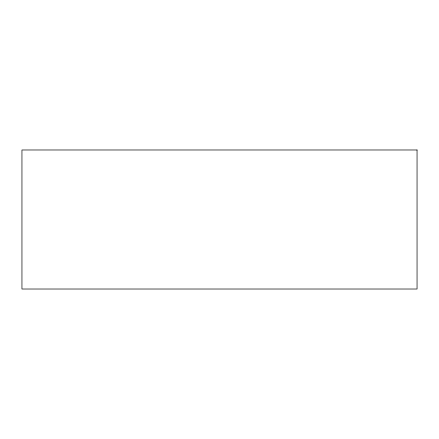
<?xml version="1.0" encoding="UTF-8"?>
<svg xmlns="http://www.w3.org/2000/svg" width="439" height="439" viewBox="0 0 439 439"><rect width="100%" height="100%" fill="white"/><g stroke="black" fill="none" stroke-linecap="round" stroke-linejoin="round"><path stroke-width="0.66" d="M417.05 149.984L21.95 149.984L21.95 289.016L417.05 289.016L417.05 149.984"/></g></svg>
